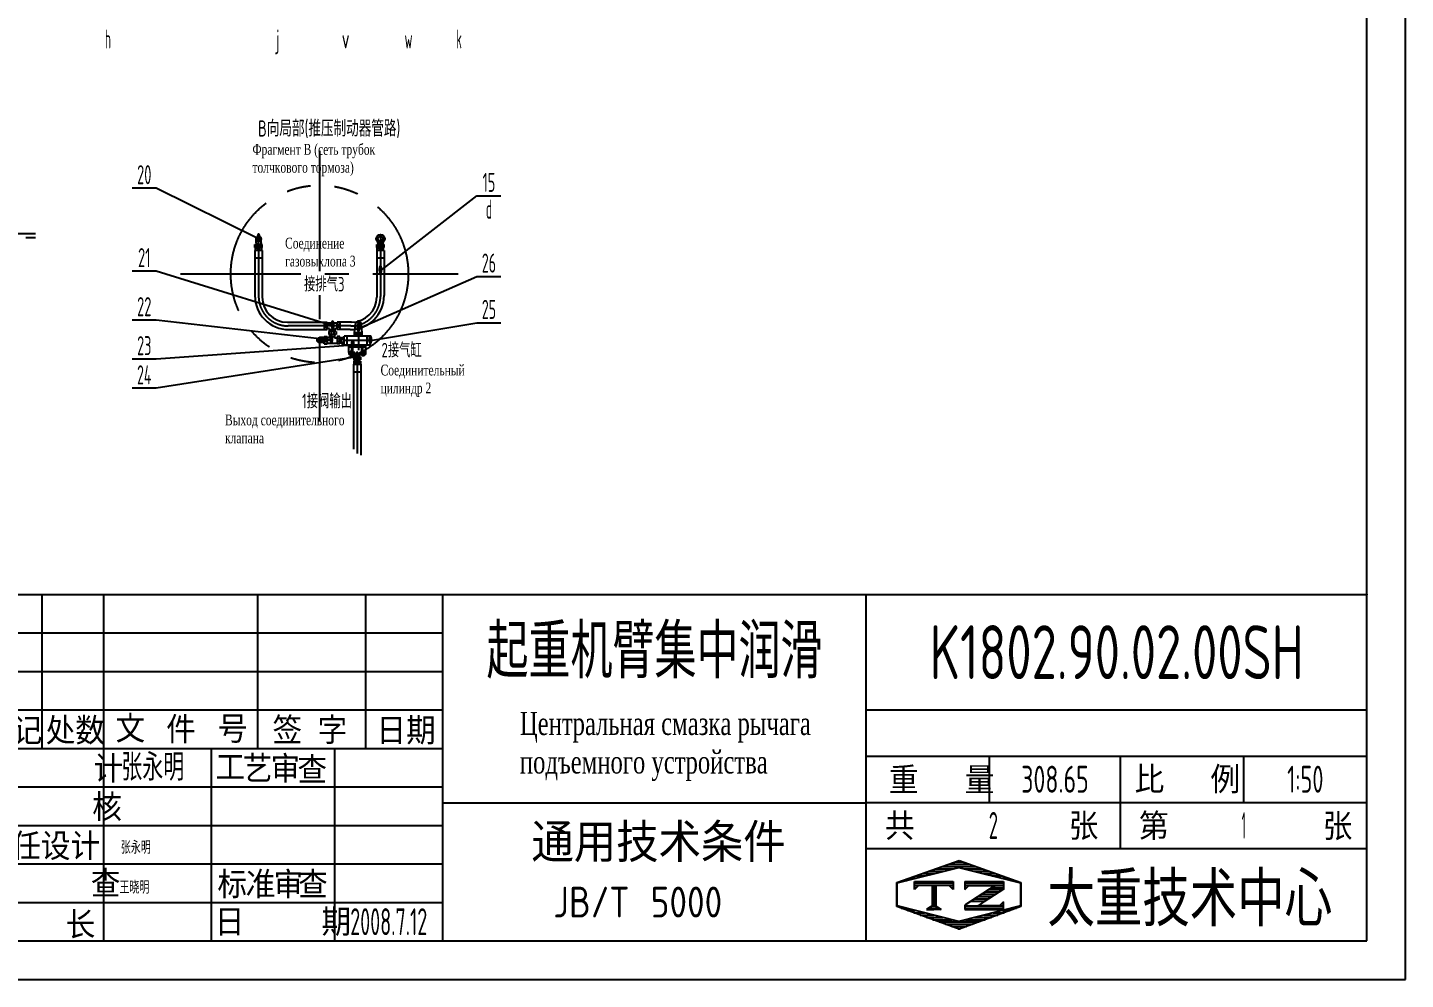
# Model space of a CAD drawing. Header units: millimetres. Extents: x 97 to 21097, y 66 to 14916.
# Drawn here: x 12152 to 21097, y 66 to 6247 of the extents above; entities that cross this region are included whole.
import ezdxf
from ezdxf.enums import TextEntityAlignment as Align

# ---------------------------------------------------------------- set-up
doc = ezdxf.new("R2010")
doc.units = ezdxf.units.MM
doc.header["$LTSCALE"] = 500
doc.header["$MEASUREMENT"] = 0
for name, pattern in [('F', [0.75, 0.5, -0.25]), ('G', [2, 1.25, -0.25, 0.25, -0.25]), ('K', [2.5, 1.25, -0.25, 0.25, -0.25, 0.25, -0.25])]:
    doc.linetypes.add(name, pattern=pattern)
for name, color, linetype in [('01', 7, 'Continuous'), ('02', 1, 'Continuous'), ('04', 2, 'F'), ('05', 4, 'G'), ('07', 6, 'K'), ('11', 3, 'Continuous'), ('13', 3, 'Continuous'), ('THICK', 7, 'Continuous')]:
    doc.layers.add(name, color=color, linetype=linetype)
doc.styles.add('HZLIB', font='TXT', dxfattribs={"width": 0.8, "bigfont": 'hztxt.shx'})
doc.styles.get("Standard").update_dxf_attribs({"font": 'isocp', "width": 0.707, "bigfont": 'intecad.shx'})

# ---------------------------------------------------------------- blocks, each defined once
blk = doc.blocks.new('*U122', base_point=(10733.1, 1960.8))
at = {"layer": '01'}
blk.add_circle((12037, 2504.9), 52.5, dxfattribs=at)
blk.add_solid([(11787, 2664.9), (11912, 2577.4), (11787, 2452.4), (11787, 2577.4)], dxfattribs=at)
at = {"layer": '02'}
blk.add_lwpolyline([(10812.4, 1997.8), (11787, 2452.4), (12224.5, 2452.4)], dxfattribs=at)
blk.add_lwpolyline([(10733.1, 1960.8, 0, 20, 0), (10812.4, 1997.8, 20, 20, 0)], format="xyseb", dxfattribs=at)
at = {"layer": '04'}
blk.add_line((11787, 2426.2), (12224.5, 2426.2), dxfattribs=at)
at = {"layer": '13', "width": 0.707}
blk.add_text('5', height=87.5, dxfattribs=at).set_placement((11854.5, 2481.2))
blk = doc.blocks.new('*X125')
at = {"color": 0}
for p, q in [((122.34, 4.5), (123.72, 4.5)), ((122.82, 4.8), (123.24, 4.8))]:
    blk.add_line(p, q, dxfattribs=at)
blk = doc.blocks.new('*X124')
at = {"color": 0}
for p, q in [((120.53, 7.8), (125.53, 7.8)), ((120.53, 7.5), (125.53, 7.5)), ((120.53, 7.2), (120.79, 7.2)), ((125.27, 7.2), (125.53, 7.2))]:
    blk.add_line(p, q, dxfattribs=at)
blk = doc.blocks.new('*X123')
at = {"color": 0}
for p, q in [((121.52, 9), (123.12, 9)), ((122.38, 9.3), (124.32, 9.3)), ((123.24, 9.6), (125.52, 9.6)), ((124.1, 9.9), (128.52, 9.9)), ((124.97, 10.2), (127.67, 10.2)), ((125.83, 10.5), (126.82, 10.5)), ((127.02, 9.6), (129.37, 9.6)), ((128.22, 9.3), (130.22, 9.3)), ((129.42, 9), (131.07, 9)), ((118.22, 7.8), (118.32, 7.8)), ((118.22, 7.5), (118.27, 7.5)), ((118.22, 7.2), (118.27, 7.2)), ((118.94, 8.1), (119.52, 8.1)), ((119.8, 8.4), (120.72, 8.4)), ((120.66, 8.7), (121.92, 8.7)), ((130.62, 8.7), (131.92, 8.7)), ((131.82, 8.4), (132.77, 8.4)), ((133.02, 8.1), (133.62, 8.1)), ((134.22, 7.8), (134.32, 7.8)), ((134.27, 7.5), (134.32, 7.5)), ((134.27, 7.2), (134.32, 7.2)), ((118.22, 6.9), (118.27, 6.9)), ((118.22, 6.6), (118.27, 6.6)), ((118.22, 6.3), (118.27, 6.3)), ((118.22, 6), (118.27, 6)), ((118.22, 5.7), (118.27, 5.7)), ((118.22, 5.4), (118.27, 5.4)), ((134.27, 6.9), (134.32, 6.9)), ((134.27, 6.6), (134.32, 6.6)), ((134.27, 6.3), (134.32, 6.3)), ((134.27, 6), (134.32, 6)), ((134.27, 5.7), (134.32, 5.7)), ((134.27, 5.4), (134.32, 5.4)), ((118.22, 5.1), (118.27, 5.1)), ((118.22, 4.8), (118.27, 4.8)), ((118.79, 4.5), (119.42, 4.5)), ((119.61, 4.2), (120.62, 4.2)), ((120.43, 3.9), (121.82, 3.9)), ((121.26, 3.6), (123.02, 3.6)), ((129.52, 3.6), (131.32, 3.6)), ((130.72, 3.9), (132.14, 3.9)), ((131.92, 4.2), (132.95, 4.2)), ((133.12, 4.5), (133.76, 4.5)), ((134.27, 5.1), (134.32, 5.1)), ((134.27, 4.8), (134.32, 4.8)), ((122.08, 3.3), (124.22, 3.3)), ((122.91, 3), (125.42, 3)), ((123.73, 2.7), (128.89, 2.7)), ((124.55, 2.4), (128.07, 2.4)), ((125.38, 2.1), (127.26, 2.1)), ((126.2, 1.8), (126.45, 1.8)), ((127.12, 3), (129.7, 3)), ((128.32, 3.3), (130.51, 3.3))]:
    blk.add_line(p, q, dxfattribs=at)
blk = doc.blocks.new('*X126')
at = {"color": 0}
for p, q in [((127.06, 7.8), (132.06, 7.8)), ((127.06, 7.5), (132.06, 7.5)), ((127.06, 7.2), (127.32, 7.2)), ((130.62, 7.2), (132.06, 7.2)), ((127.84, 5.4), (129.64, 5.4)), ((128.3, 5.7), (130.1, 5.7)), ((128.77, 6), (130.57, 6)), ((129.23, 6.3), (131.04, 6.3)), ((129.7, 6.6), (131.51, 6.6)), ((130.16, 6.9), (131.98, 6.9))]:
    blk.add_line(p, q, dxfattribs=at)
blk = doc.blocks.new('*X127')
at = {"color": 0}
for p, q in [((127.06, 4.8), (132.06, 4.8)), ((127.06, 4.5), (132.06, 4.5)), ((131.84, 5.1), (132.06, 5.1))]:
    blk.add_line(p, q, dxfattribs=at)
blk = doc.blocks.new('headb')
at = {"layer": 'THICK'}
for p, q in [((-180, 45), (0, 45)), ((-172, 44.98), (-172, 45)), ((-172, 25), (-172, 45)), ((-164, 0), (-164, 45)), ((-144, 25), (-144, 45)), ((-130, 25), (-130, 45)), ((-120, 0), (-120, 45)), ((-65, 0), (-65, 45)), ((0, 0), (0, 45)), ((-180, 30), (-120, 30)), ((-65, 30), (0, 30)), ((-180, 25), (-120, 25)), ((-150, 0), (-150, 25)), ((-134, 0), (-134, 25)), ((-65, 24), (0, 24)), ((-49, 18), (-49, 24)), ((-32, 12), (-32, 24)), ((-16, 18), (-16, 24)), ((-120, 17.93), (-65, 17.93)), ((-65, 18), (0, 18)), ((-65, 12), (0, 12)), ((-180, 0), (0, 0))]:
    blk.add_line(p, q, dxfattribs=at)
at = {"layer": 'THICK', "color": 3}
for p, q in [((-180, 40), (-120, 40)), ((-180, 35), (-120, 35)), ((-180, 20), (-120, 20)), ((-180, 15), (-120, 15)), ((-180, 10), (-120, 10)), ((-61.04, 7.61), (-52.93, 10.43)), ((-60.99, 7.54), (-52.99, 9.54)), ((-52.99, 9.54), (-44.99, 7.54)), ((-52.93, 10.43), (-44.93, 7.61)), ((-61.04, 4.46), (-61.04, 7.61)), ((-60.99, 4.54), (-60.99, 7.54)), ((-58.73, 6.7), (-58.73, 7.7)), ((-58.73, 7.7), (-53.73, 7.7)), ((-58.23, 7.2), (-58.73, 6.7)), ((-54.23, 7.2), (-58.23, 7.2)), ((-56.45, 7.2), (-56.45, 4.46)), ((-56.23, 7.2), (-56.23, 4.46)), ((-55.98, 7.2), (-55.98, 4.46)), ((-53.73, 6.7), (-54.23, 7.2)), ((-53.73, 7.7), (-53.73, 6.7)), ((-52.2, 7.7), (-52.2, 6.7)), ((-52.2, 7.7), (-47.2, 7.7)), ((-52.2, 6.7), (-51.7, 7.2)), ((-48.26, 7.2), (-52.2, 4.65)), ((-51.7, 7.2), (-48.26, 7.2)), ((-47.2, 7.7), (-47.2, 6.7)), ((-44.99, 7.54), (-44.99, 4.54)), ((-44.93, 7.61), (-44.93, 4.46)), ((-47.2, 6.71), (-49.76, 5.07)), ((-180, 5), (-120, 5)), ((-52.93, 1.51), (-61.04, 4.46)), ((-52.99, 2.54), (-60.99, 4.54)), ((-56.23, 4.69), (-57.2, 4.08)), ((-57.2, 4.08), (-56.23, 4.08)), ((-56.23, 4.69), (-55.26, 4.08)), ((-55.26, 4.08), (-56.23, 4.08)), ((-44.99, 4.54), (-52.99, 2.54)), ((-44.93, 4.46), (-52.93, 1.51)), ((-52.2, 4.65), (-52.2, 4.08)), ((-52.2, 4.08), (-47.2, 4.08)), ((-49.76, 5.07), (-50.52, 4.58)), ((-47.7, 4.58), (-50.52, 4.58)), ((-47.2, 5.08), (-47.7, 4.58)), ((-47.2, 4.08), (-47.2, 5.08))]:
    blk.add_line(p, q, dxfattribs=at)
for name in ['*X123', '*X124', '*X126', '*X125', '*X127']:
    blk.add_blockref(name, (-179.26, -0.24), dxfattribs=at)
at = {"insert": (-161.72, 24.32), "char_height": 3.5, "width": 10.6801, "attachment_point": 1}
blk.add_mtext('张永明', dxfattribs=at)
at = {"layer": 'THICK', "color": 3}
for s, height, p in [('标记', 3.5, (-175.84, 27.44)), ('处数', 3.5, (-167.69, 27.44)), ('文', 3.5, (-160.55, 27.69)), ('件', 3.5, (-153.97, 27.57)), ('号', 3.5, (-147.27, 27.57)), ('日期', 3.5, (-124.75, 27.41)), ('工', 3.5, (-147.58, 22.5)), ('艺', 3.5, (-144.03, 22.5)), ('审', 3.5, (-140.42, 22.5)), ('查', 3.5, (-136.94, 22.36)), ('共          张', 3.5, (-48.72, 15.02)), ('第          张', 3.5, (-15.74, 15.02)), ('通用技术条件', 5, (-91.97, 12.99)), ('标', 3.5, (-147.32, 7.46)), ('准', 3.5, (-143.65, 7.46)), ('审', 3.5, (-140.04, 7.46)), ('查', 3.5, (-136.84, 7.46)), ('长', 3.5, (-167.02, 2.21))]:
    blk.add_text(s, height=height, dxfattribs=at).set_placement(p, align=Align.MIDDLE)
for s, p in [('签 字', (-142.1, 25.56)), ('设     计', (-179.18, 20.57)), ('重   量', (-62.07, 19.09)), ('比   例', (-30.16, 19.17)), ('校     核', (-179.36, 15.59)), ('主任设计', (-179.87, 10.5)), ('审     查', (-179.54, 5.64)), ('日     期', (-149.6, 0.66))]:
    blk.add_text(s, height=3.5, dxfattribs=at).set_placement(p)
at = {"layer": 'THICK', "color": 3, "width": 0.8}
blk.add_text('太重技术中心', height=7, dxfattribs=at).set_placement((-41.48, 1.9))
at = {"layer": 'THICK', "color": 3, "style": 'HZLIB', "width": 0.8}
blk.add_text('JB/T 5000', height=4, dxfattribs=at).set_placement((-105.63, 3.05))
blk = doc.blocks.new('*U130')
at = {"layer": '01'}
for points in [[(415, 5), (415, 292)], [(25, 5), (415, 5)]]:
    blk.add_lwpolyline(points, dxfattribs=at)
at = {"layer": '02'}
for points in [[(420, 0), (420, 297)], [(0, 0), (420, 0)]]:
    blk.add_lwpolyline(points, dxfattribs=at)

msp = doc.modelspace()

# ---------------------------------------------------------------- linework, layer by layer
at = {"layer": '01', "ltscale": 1.25}
for p, q in [((13627.9, 4818.4), (13627.9, 4837.6)), ((13627.9, 4837.6), (13675.9, 4837.6)), ((13635.8, 4849.9), (13635.8, 4875.3)), ((13635.8, 4849.9), (13635.8, 4826.9)), ((13635.8, 4849.9), (13635.8, 4826.9)), ((13642.9, 4818.4), (13642.9, 4837.6)), ((13660.9, 4818.4), (13660.9, 4837.6)), ((13668, 4849.9), (13668, 4875.3)), ((13668, 4849.9), (13668, 4826.9)), ((13668, 4849.9), (13668, 4826.9)), ((13675.9, 4818.4), (13675.9, 4837.6)), ((14418.9, 4837.6), (14466.9, 4837.6)), ((14418.9, 4818.4), (14418.9, 4837.6)), ((14426.7, 4849.9), (14426.7, 4875.3)), ((14426.7, 4849.9), (14426.7, 4826.9)), ((14426.7, 4849.9), (14426.7, 4826.9)), ((14433.8, 4818.4), (14433.8, 4837.6)), ((14451.9, 4818.4), (14451.9, 4837.6)), ((14459, 4849.9), (14459, 4875.3)), ((14459, 4849.9), (14459, 4826.9)), ((14459, 4849.9), (14459, 4826.9)), ((14466.9, 4818.4), (14466.9, 4837.6)), ((13627.4, 4751), (13675.4, 4751)), ((13631.4, 4799.2), (13631.4, 4818.4)), ((13635.8, 4826.9), (13638.1, 4824.6)), ((13665.7, 4824.6), (13638.1, 4824.6)), ((13638.1, 4817.7), (13641.5, 4813.1)), ((13665.7, 4817.7), (13638.1, 4817.7)), ((13662.3, 4813.1), (13641.5, 4813.1)), ((13665.7, 4817.7), (13662.3, 4813.1)), ((13668, 4826.9), (13665.7, 4824.6)), ((13672.4, 4799.2), (13672.4, 4818.4)), ((14418.4, 4751), (14466.4, 4751)), ((14422.3, 4799.2), (14422.3, 4818.4)), ((14426.7, 4826.9), (14429, 4824.6)), ((14456.7, 4824.6), (14429, 4824.6)), ((14429, 4817.7), (14432.5, 4813.1)), ((14456.7, 4817.7), (14429, 4817.7)), ((14453.2, 4813.1), (14432.5, 4813.1)), ((14456.7, 4817.7), (14453.2, 4813.1)), ((14459, 4826.9), (14456.7, 4824.6)), ((14463.4, 4799.2), (14463.4, 4818.4)), ((13838.6, 4333.5), (14097.7, 4333.5)), ((14078.5, 4318.6), (14097.7, 4318.6)), ((14078.5, 4300.5), (14097.7, 4300.5)), ((14097.7, 4285.5), (14097.7, 4333.5)), ((14097.7, 4329.9), (14160.9, 4329.9)), ((14112.9, 4293.6), (14097.7, 4293.6)), ((14112.9, 4285.5), (14112.9, 4293.6)), ((14144.8, 4293.6), (14160.9, 4293.6)), ((14144.8, 4285.5), (14144.8, 4293.6)), ((14160.9, 4285.5), (14160.9, 4333.5)), ((14255.2, 4333.5), (14160.9, 4333.5)), ((14180.1, 4318.6), (14160.9, 4318.6)), ((14180.1, 4300.5), (14160.9, 4300.5)), ((13848.2, 4285.5), (14097.7, 4285.5)), ((14072.7, 4233.3), (14047.4, 4233.3)), ((14072.7, 4233.3), (14095.8, 4233.3)), ((14072.7, 4233.3), (14095.8, 4233.3)), ((14078.5, 4241.2), (14097.7, 4241.2)), ((14078.5, 4226.2), (14097.7, 4226.2)), ((14078.5, 4208.1), (14097.7, 4208.1)), ((14097.7, 4241.2), (14097.7, 4193.2)), ((14112.9, 4233.1), (14097.7, 4233.1)), ((14106.9, 4273), (14106.9, 4253.8)), ((14111.6, 4285.5), (14146.3, 4285.5)), ((14111.6, 4273), (14111.6, 4285.5)), ((14111.6, 4253.8), (14111.6, 4241.2)), ((14111.6, 4241.2), (14146.3, 4241.2)), ((14112.9, 4241.2), (14112.9, 4233.1)), ((14121.9, 4273), (14121.9, 4253.8)), ((14140, 4273), (14140, 4253.8)), ((14144.8, 4241.2), (14144.8, 4233.1)), ((14144.8, 4233.1), (14160.9, 4233.1)), ((14146.3, 4285.5), (14146.3, 4273)), ((14146.3, 4241.2), (14146.3, 4253.8)), ((14154.9, 4273), (14154.9, 4253.8)), ((14245.6, 4285.5), (14160.9, 4285.5)), ((14180.1, 4241.2), (14160.9, 4241.2)), ((14160.9, 4241.2), (14160.9, 4193.2)), ((14180.1, 4226.2), (14160.9, 4226.2)), ((14180.1, 4208.1), (14160.9, 4208.1)), ((14189.1, 4229.5), (14180.1, 4229.5)), ((14377.2, 4242.7), (14208.3, 4242.7)), ((14208.3, 4185.1), (14208.3, 4242.7)), ((14227.1, 4185.1), (14227.1, 4242.7)), ((14355.7, 4185.1), (14355.7, 4242.7)), ((14377.2, 4185.1), (14377.2, 4242.7)), ((14072.7, 4201), (14047.4, 4201)), ((14078.5, 4193.2), (14097.7, 4193.2)), ((14097.7, 4196.8), (14160.9, 4196.8)), ((14180.1, 4193.2), (14160.9, 4193.2)), ((14189.1, 4196.5), (14180.1, 4196.5)), ((14377.2, 4185.1), (14208.3, 4185.1)), ((14237.1, 4183.2), (14237.1, 4185.1)), ((14348.4, 4183.2), (14237.1, 4183.2)), ((14237.1, 4171.7), (14237.1, 4183.2)), ((14348.4, 4171.7), (14237.1, 4171.7)), ((14237.1, 4137.1), (14237.1, 4171.7)), ((14263.9, 4131.4), (14263.9, 4171.7)), ((14321.5, 4131.4), (14263.9, 4131.4)), ((14312.5, 4131.4), (14272.9, 4131.4)), ((14308.8, 4120.5), (14272.9, 4120.5)), ((14272.9, 4108), (14272.9, 4120.5)), ((14278.3, 4131.4), (14278.3, 4120.5)), ((14304.5, 4131.4), (14304.5, 4120.5)), ((14308.8, 4108), (14308.8, 4120.5)), ((14321.5, 4131.4), (14321.5, 4171.7)), ((14348.4, 4137.1), (14348.4, 4185.1)), ((14274, 4079.8), (14274, 4088.8)), ((14307, 4079.8), (14307, 4088.8)), ((14267, 4012.4), (14314.9, 4012.4))]:
    msp.add_line(p, q, dxfattribs=at)
at = {"layer": '01', "color": 7, "linetype": 'Continuous', "ltscale": 1.25}
for p, q in [((13627.4, 4799.2), (13627.4, 4506.3)), ((13675.4, 4799.2), (13627.4, 4799.2)), ((13675.9, 4818.4), (13627.9, 4818.4)), ((13638.1, 4824.6), (13638.1, 4817.7)), ((13665.7, 4824.6), (13665.7, 4817.7)), ((13675.4, 4799.2), (13675.4, 4496.7)), ((14418.4, 4799.2), (14418.4, 4496.7)), ((14466.4, 4799.2), (14418.4, 4799.2)), ((14466.9, 4818.4), (14418.9, 4818.4)), ((14429, 4824.6), (14429, 4817.7)), ((14456.7, 4824.6), (14456.7, 4817.7)), ((14466.4, 4799.2), (14466.4, 4506.3)), ((14078.5, 4333.5), (14078.5, 4285.5)), ((14180.1, 4333.5), (14180.1, 4285.5)), ((14275.1, 4266.9), (14282.5, 4332.7)), ((14282.5, 4332.7), (14317.6, 4332.7)), ((14300, 4244.9), (14300, 4346.7)), ((14325, 4266.9), (14317.6, 4332.7)), ((14078.5, 4193.2), (14078.5, 4241.2)), ((14154.9, 4273), (14106.9, 4273)), ((14154.9, 4273), (14106.9, 4273)), ((14154.9, 4273), (14106.9, 4273)), ((14154.9, 4253.8), (14106.9, 4253.8)), ((14180.1, 4193.2), (14180.1, 4241.2)), ((14189.1, 4235), (14208.3, 4235)), ((14189.1, 4192.9), (14189.1, 4235)), ((14189.1, 4224.5), (14208.3, 4224.5)), ((14208.3, 4192.9), (14208.3, 4235)), ((14275.1, 4266.9), (14325, 4266.9)), ((14275.1, 4244.9), (14275.1, 4266.9)), ((14275.1, 4244.9), (14325, 4244.9)), ((14275.7, 4244.9), (14324.3, 4244.9)), ((14275.7, 4244.9), (14324.3, 4244.9)), ((14287.6, 4244.9), (14287.6, 4266.9)), ((14312.5, 4244.9), (14312.5, 4266.9)), ((14325, 4244.9), (14325, 4266.9)), ((14189.1, 4203.4), (14208.3, 4203.4)), ((14189.1, 4192.9), (14208.3, 4192.9)), ((14267, 4060.6), (14267, 3508.8)), ((14314.9, 4060.6), (14267, 4060.6)), ((14270.4, 4108), (14312.5, 4108)), ((14270.4, 4108), (14270.4, 4088.8)), ((14270.4, 4088.8), (14312.5, 4088.8)), ((14270.4, 4079.8), (14312.5, 4079.8)), ((14270.4, 4079.8), (14270.4, 4060.6)), ((14270.4, 4060.6), (14312.5, 4060.6)), ((14280.9, 4108), (14280.9, 4088.8)), ((14280.9, 4079.8), (14280.9, 4060.6)), ((14301.9, 4108), (14301.9, 4088.8)), ((14301.9, 4079.8), (14301.9, 4060.6)), ((14312.5, 4108), (14312.5, 4088.8)), ((14312.5, 4079.8), (14312.5, 4060.6)), ((14314.9, 4060.6), (14314.9, 3469.9))]:
    msp.add_line(p, q, dxfattribs=at)
at = {"layer": '01', "ltscale": 1.25}
msp.add_lwpolyline([(14314.8, 4242.7), (14287.3, 4242.7), (14287.3, 4244.9), (14314.8, 4244.9)], close=True, dxfattribs=at)
for centre, radius in [((13651.9, 4875.3), 16.1), ((14442.9, 4875.3), 28.6), ((14442.9, 4875.3), 16.1), ((14047.4, 4217.2), 16.1)]:
    msp.add_circle(centre, radius, dxfattribs=at)
for centre, radius, start, end in [((13848.2, 4506.3), 220.8, 180, 270), ((13838.6, 4496.7), 163.2, 180, 270), ((14245.6, 4506.3), 220.8, 270, 0), ((14255.2, 4496.7), 163.2, 270, 0), ((14256.3, 4137.1), 19.2, 180, 342.5424), ((14256.3, 4137.1), 9.12, 32.6369, 327.3631), ((14329.2, 4137.1), 19.2, 197.4576, 0), ((14329.2, 4137.1), 9.12, 212.6369, 147.3631)]:
    msp.add_arc(centre, radius, start, end, dxfattribs=at)
at = {"layer": '01'}
msp.add_point((20846.9, 2566), dxfattribs=at)
at = {"layer": '02', "ltscale": 1.25}
for p, q in [((12987, 5204.8), (12832, 5204.8)), ((13651.9, 4875.3), (12987, 5204.8)), ((14442.9, 4668.1), (15069.6, 5154.7)), ((15069.6, 5154.7), (15224.6, 5154.7)), ((13638.1, 4824.6), (13638.1, 4849.9)), ((13665.7, 4824.6), (13665.7, 4849.9)), ((14429, 4824.6), (14429, 4849.9)), ((14456.7, 4824.6), (14456.7, 4849.9)), ((12987, 4666.1), (12832, 4666.1)), ((14132.3, 4309.5), (12987, 4666.1)), ((14300, 4292.4), (15069.6, 4630.7)), ((15069.6, 4630.7), (15224.6, 4630.7)), ((12987, 4347.8), (12832, 4347.8)), ((14123.9, 4217.2), (12987, 4347.8)), ((14377.2, 4213.9), (15069.6, 4329.9)), ((15069.6, 4329.9), (15224.6, 4329.9)), ((14262.8, 4185.1), (12987, 4094.5)), ((12987, 4094.5), (12832, 4094.5)), ((14291.4, 4108), (12987, 3905)), ((12987, 3905), (12832, 3905))]:
    msp.add_line(p, q, dxfattribs=at)
at = {"layer": '05', "color": 4, "linetype": 'G', "ltscale": 1.25}
for p, q in [((14047.4, 5446.5), (14047.4, 3691.8)), ((13651.9, 4896.3), (13651.9, 4854.2)), ((13651.9, 4813.1), (13651.9, 4861.4)), ((14442.9, 4896.3), (14442.9, 4854.2)), ((14442.9, 4813.1), (14442.9, 4861.4)), ((13143.8, 4646.9), (14947.6, 4646.9)), ((14250.9, 4309.5), (13843.9, 4309.5)), ((14301, 4296.5), (14301, 4151.7)), ((14026.3, 4217.2), (14068.4, 4217.2)), ((14109.6, 4217.2), (14061.2, 4217.2)), ((14377.2, 4213.9), (14208.3, 4213.9)), ((14275.5, 4137.1), (14237.1, 4137.1)), ((14256.3, 4121.4), (14256.3, 4171.7)), ((14348.4, 4137.1), (14310, 4137.1)), ((14329.2, 4121.4), (14329.2, 4171.7))]:
    msp.add_line(p, q, dxfattribs=at)
at = {"layer": '05', "ltscale": 1.25}
for p, q in [((13651.9, 4834.7), (13651.9, 4501.5)), ((14442.9, 4834.7), (14442.9, 4501.5)), ((14291.4, 4096.2), (14291.4, 3480.5))]:
    msp.add_line(p, q, dxfattribs=at)
at = {"layer": '05', "color": 4, "linetype": 'G', "ltscale": 1.25}
for centre, start, end in [((13843.9, 4501.5), 180, 270), ((14250.9, 4501.5), 270, 0)]:
    msp.add_arc(centre, 192, start, end, dxfattribs=at)
at = {"layer": '07', "color": 6, "linetype": 'K', "ltscale": 1.25}
msp.add_circle((14047.4, 4646.9), 576, dxfattribs=at)

# ---------------------------------------------------------------- block references
at = {"xscale": 50, "yscale": 50, "zscale": 50}
msp.add_blockref('headb', (20846.9, 316), dxfattribs=at)
at = {"layer": '01', "xscale": 50, "yscale": 50, "zscale": 50}
msp.add_blockref('*U130', (96.9, 66), dxfattribs=at)
at = {"layer": '01', "ltscale": 1.25}
msp.add_blockref('*U122', (10711.6, 4419), dxfattribs=at)

# ---------------------------------------------------------------- texts
at = {"layer": '01', "color": 3, "char_height": 70, "attachment_point": 1}
for s, insert, width in [('{\\fTimes New Roman|b0|i0|c204|p18;Фрагмент В (сеть трубок толчкового тормоза)}', (13612.1, 5491.1), 1058.519), ('{\\fTimes New Roman|b0|i0|c204|p18;Соединение газовыхлопа\\fTimes New Roman|b0|i0|c238|p18; 3}', (13824, 4882.2), 706.692), ('{\\fTimes New Roman|b0|i0|c204|p18;Соединительный цилиндр\\fTimes New Roman|b0|i0|c238|p18; 2}', (14443.8, 4058.1), 802.103), ('{\\fTimes New Roman|b0|i0|c204|p18;Выход соединительного клапана}', (13433.7, 3734.2), 802.103)]:
    msp.add_mtext(s, dxfattribs=dict(at, insert=insert, width=width))
at = {"layer": '01', "insert": (15348, 1803.3), "char_height": 150, "width": 2294.559, "attachment_point": 1}
msp.add_mtext('{\\fTimes New Roman|b0|i0|c204|p18;Центральная смазка рычага подъемного устройства}', dxfattribs=at)
at = {"layer": '02', "ltscale": 1.25, "width": 0.605172}
for p, p2 in [((13636.9, 4850.3), (13666.9, 4850.3)), ((14427.9, 4643.1), (14457.9, 4643.1)), ((14117.3, 4284.5), (14147.3, 4284.5)), ((14285, 4267.4), (14315, 4267.4)), ((14108.9, 4192.2), (14138.9, 4192.2)), ((14247.8, 4160.1), (14277.8, 4160.1)), ((14362.2, 4188.9), (14392.2, 4188.9)), ((14276.4, 4083), (14306.4, 4083))]:
    msp.add_text('●', height=50, dxfattribs=at).set_placement(p, p2, align=Align.FIT)
at = {"layer": '11', "ltscale": 1.25}
for s, height, width, p, p2 in [('h', 123.7, 0.526103, (12655, 6110.5), (12693.2, 6110.5)), ('j', 123.7, 0.436064, (13766.6, 6110.5), (13787.7, 6110.5)), ('v', 123.7, 0.771273, (14190.7, 6110.5), (14243.2, 6110.5)), ('w', 123.7, 0.5656, (14599, 6110.5), (14651.5, 6110.5)), ('k', 123.7, 0.514182, (14935.9, 6110.5), (14970.9, 6110.5)), ('20', 123.74, 0.600864, (12863, 5229.8), (12956, 5229.8)), ('15', 123.74, 0.609833, (15105.9, 5179.7), (15188.3, 5179.7)), ('d', 123.7, 0.560771, (15128, 5005.9), (15166.2, 5005.9)), ('21', 123.74, 0.623098, (12869.1, 4691.1), (12950, 4691.1)), ('26', 123.74, 0.578293, (15100.6, 4655.7), (15193.6, 4655.7)), ('22', 123.74, 0.573679, (12863, 4372.8), (12956, 4372.8)), ('25', 123.74, 0.581958, (15100.6, 4354.9), (15193.6, 4354.9)), ('23', 123.74, 0.581958, (12863, 4119.5), (12956, 4119.5)), ('24', 123.74, 0.556706, (12863, 3930), (12956, 3930))]:
    msp.add_text(s, height=height, dxfattribs=dict(at, width=width)).set_placement(p, p2, align=Align.FIT)
at = {"layer": '11', "ltscale": 1.25, "width": 0.707}
msp.add_text('B向局部(推压制动器管路)', height=105, dxfattribs=at).set_placement((13648.3, 5507.8), align=Align.BOTTOM_LEFT)
for s, height, p in [('接排气3', 94.5, (13946.6, 4533.1)), ('2接气缸', 94.5, (14449.6, 4105.2)), ('1接阀输出', 94.5, (13934, 3774.3)), ('张永明', 83.33, (12757.3, 881.6)), ('王晓明', 83.33, (12748.3, 622.7))]:
    msp.add_text(s, height=height, dxfattribs=at).set_placement(p)
at = {"layer": '11'}
for s, height, width, p, p2 in [('起重机臂集中润滑', 350, 1.084532, (15131.3, 2021.7), (17312.5, 2021.7)), ('K1802.90.02.00SH', 350, 0.696351, (18008.4, 2016), (20435.5, 2016)), ('308.65', 175, 0.678271, (18602.8, 1278.5), (19041, 1278.5)), ('1:50', 175, 0.655288, (20329.3, 1278.5), (20564.5, 1278.5)), ('2', 175, 0.562593, (18391.9, 978.5), (18452, 978.5)), ('1', 175, 0.404, (20034.6, 978.5), (20059.3, 978.5)), ('2008.7.12', 175, 0.54839, (14246.9, 353.5), (14746.9, 353.5))]:
    msp.add_text(s, height=height, dxfattribs=dict(at, width=width)).set_placement(p, p2, align=Align.FIT)

doc.saveas('drawing.dxf')
